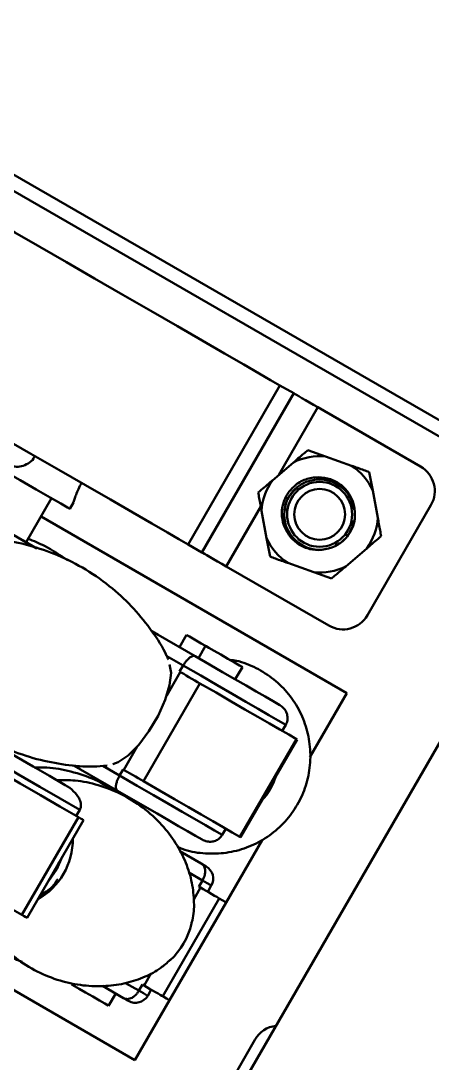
# Model space of a CAD drawing. Header units: millimetres. Extents: x 263 to 2983, y 441 to 2500.
# Drawn here: x 1063.7 to 1092.8, y 1528.8 to 1602.6 of the extents above; entities that cross this region are included whole.
import ezdxf

# ---------------------------------------------------------------- set-up
doc = ezdxf.new("R2010")
doc.units = ezdxf.units.MM
doc.header["$LTSCALE"] = 0.5
doc.layers.add('BOL', color=7, linetype='Continuous', lineweight=50)

msp = doc.modelspace()

# ---------------------------------------------------------------- linework, layer by layer
at = {"layer": 'BOL'}
for p, q in [((1110.625, 1564.324), (1032.683, 1609.324)), ((1110.125, 1563.458), (1032.183, 1608.458)), ((1082.028, 1576.793), (1075.528, 1565.535)), ((1083.002, 1576.231), (1076.502, 1564.973)), ((1082.028, 1576.793), (1083.002, 1576.231)), ((1084.718, 1575.24), (1081.962, 1570.466)), ((1084.718, 1575.24), (1091.987, 1571.043)), ((1085.253, 1571.762), (1084.003, 1572.206)), ((1087.104, 1571.105), (1085.253, 1571.762)), ((1082.993, 1571.345), (1081.498, 1570.071)), ((1088.596, 1569.355), (1088.355, 1570.661)), ((1083.218, 1569.567), (1083.071, 1569.413)), ((1064.068, 1565.685), (1065.868, 1568.803)), ((1088.952, 1567.424), (1088.596, 1569.355)), ((1067.167, 1568.053), (1067.426, 1568.501)), ((1080.669, 1568.227), (1078.218, 1563.982)), ((1092.719, 1568.311), (1088.219, 1560.517)), ((1086.769, 1555.004), (1065.118, 1567.504)), ((1080.729, 1567.904), (1081.085, 1565.973)), ((1081.085, 1565.973), (1081.326, 1564.668)), ((1075.528, 1565.535), (1076.502, 1564.973)), ((1086.688, 1563.983), (1088.183, 1565.257)), ((1078.218, 1563.982), (1085.487, 1559.785)), ((1082.576, 1564.223), (1084.427, 1563.566)), ((1084.427, 1563.566), (1085.678, 1563.122)), ((1072.964, 1559.394), (1073.422, 1559.13)), ((1073.422, 1559.13), (1076.027, 1557.626)), ((1075.419, 1559.131), (1074.919, 1558.265)), ((1076.772, 1558.35), (1076.272, 1557.484)), ((1075.176, 1556.962), (1074.025, 1557.627)), ((1075.176, 1556.962), (1074.926, 1556.529)), ((1074.016, 1554.839), (1074.976, 1556.501)), ((1074.926, 1556.529), (1074.976, 1556.501)), ((1078.871, 1555.984), (1079.371, 1556.85)), ((1079.35, 1556.862), (1079.371, 1556.85)), ((1076.37, 1555.696), (1072.37, 1548.768)), ((1084.151, 1550.471), (1086.769, 1555.004)), ((1094.353, 1553.281), (1079.453, 1527.473)), ((1082.442, 1552.768), (1082.192, 1552.335)), ((1070.976, 1549.573), (1071.935, 1551.234)), ((1079.199, 1544.825), (1083.199, 1551.753)), ((1079.243, 1544.8), (1083.243, 1551.728)), ((1067.922, 1549.604), (1067.427, 1549.89)), ((1070.527, 1548.1), (1067.922, 1549.604)), ((1069.486, 1549.856), (1070.676, 1549.168)), ((1070.676, 1549.168), (1070.926, 1549.601)), ((1070.926, 1549.601), (1070.976, 1549.573)), ((1067.866, 1546.749), (1067.616, 1546.316)), ((1063.768, 1539.3), (1067.768, 1546.229)), ((1064.128, 1539.092), (1068.128, 1546.02)), ((1077.942, 1544.974), (1078.192, 1545.407)), ((1078.219, 1540.195), (1080.763, 1544.602)), ((1074.935, 1543.823), (1076.452, 1542.947)), ((1076.545, 1541.738), (1075.573, 1542.3)), ((1076.545, 1541.738), (1076.295, 1541.305)), ((1075.923, 1540.393), (1076.411, 1541.238)), ((1076.411, 1541.238), (1076.295, 1541.305)), ((1076.919, 1540.945), (1077.169, 1541.378)), ((1052.283, 1540.273), (1071.769, 1529.023)), ((1077.729, 1540.477), (1073.729, 1533.549)), ((1074.219, 1533.267), (1078.219, 1540.195)), ((1072.411, 1534.31), (1072.91, 1535.174)), ((1067.317, 1534.365), (1067.306, 1534.371)), ((1070.952, 1533.421), (1069.46, 1534.282)), ((1071.11, 1534.484), (1072.045, 1533.944)), ((1072.045, 1533.944), (1072.295, 1534.377)), ((1072.411, 1534.31), (1072.295, 1534.377)), ((1069.904, 1532.871), (1070.404, 1533.737)), ((1072.669, 1533.584), (1072.919, 1534.017)), ((1071.769, 1529.023), (1074.219, 1533.267)), ((1080.26, 1530.471), (1065.76, 1505.357))]:
    msp.add_line(p, q, dxfattribs=at)
at = {"layer": 'BOL', "flags": 128}
for points in [[(1057.779, 1590.793), (1057.945, 1590.698), (1058.436, 1590.414), (1059.241, 1589.95), (1060.336, 1589.317), (1061.692, 1588.534), (1063.272, 1587.622), (1065.033, 1586.605), (1066.927, 1585.512), (1068.903, 1584.371), (1070.905, 1583.215), (1072.88, 1582.075), (1074.774, 1580.981), (1076.535, 1579.965), (1078.115, 1579.052), (1079.472, 1578.269), (1080.567, 1577.637), (1081.371, 1577.173), (1081.863, 1576.889), (1082.028, 1576.793)], [(1051.279, 1579.535), (1051.445, 1579.44), (1051.936, 1579.156), (1052.741, 1578.691), (1053.836, 1578.059), (1055.192, 1577.276), (1056.772, 1576.364), (1058.533, 1575.347), (1060.427, 1574.253), (1062.403, 1573.113), (1064.405, 1571.957), (1066.38, 1570.817), (1068.274, 1569.723), (1070.035, 1568.706), (1071.615, 1567.794), (1072.972, 1567.011), (1074.067, 1566.379), (1074.871, 1565.914), (1075.363, 1565.631), (1075.528, 1565.535)], [(1084.718, 1575.24), (1084.409, 1575.419), (1084.11, 1575.592), (1083.83, 1575.753), (1083.579, 1575.898), (1083.364, 1576.022), (1083.193, 1576.121), (1083.071, 1576.191), (1083.002, 1576.231)], [(1067.167, 1568.053), (1067.005, 1568.147), (1066.529, 1568.421), (1065.772, 1568.858), (1064.785, 1569.428), (1063.637, 1570.091), (1062.404, 1570.803)], [(1056.56, 1570.02), (1056.636, 1569.976), (1057.664, 1569.383), (1058.85, 1568.698), (1060.131, 1567.958), (1061.437, 1567.204), (1062.698, 1566.476), (1063.847, 1565.813), (1064.813, 1565.255)], [(1064.773, 1565.278), (1064.043, 1565.7), (1062.922, 1566.347), (1061.677, 1567.066), (1060.373, 1567.818), (1059.082, 1568.564), (1057.874, 1569.262), (1056.812, 1569.875), (1056.56, 1570.02)], [(1078.218, 1563.982), (1077.909, 1564.161), (1077.61, 1564.333), (1077.33, 1564.495), (1077.079, 1564.64), (1076.864, 1564.764), (1076.693, 1564.862), (1076.571, 1564.933), (1076.502, 1564.973)], [(1075.419, 1559.131), (1075.443, 1559.118), (1075.635, 1559.007), (1075.992, 1558.801), (1076.46, 1558.531), (1076.772, 1558.35)], [(1076.772, 1558.35), (1076.803, 1558.333), (1077.006, 1558.216), (1077.371, 1558.005), (1077.843, 1557.732), (1078.35, 1557.44), (1078.814, 1557.171), (1079.166, 1556.969), (1079.35, 1556.862)], [(1074.221, 1557.043), (1074.323, 1556.449), (1074.22, 1555.569), (1073.904, 1554.523), (1073.402, 1553.405), (1072.759, 1552.314), (1072.033, 1551.346), (1071.287, 1550.588), (1070.588, 1550.108), (1070.21, 1549.969)], [(1082.442, 1552.768), (1081.902, 1553.079), (1081.249, 1553.456), (1080.487, 1553.896), (1079.618, 1554.398), (1078.647, 1554.959), (1077.58, 1555.575), (1076.421, 1556.244), (1075.176, 1556.962)], [(1076.027, 1557.626), (1077.034, 1557.045), (1077.974, 1556.502), (1078.843, 1556), (1079.638, 1555.541), (1080.357, 1555.126), (1080.995, 1554.758), (1081.55, 1554.437), (1082.021, 1554.165)], [(1074.976, 1556.501), (1075.075, 1556.444), (1075.216, 1556.362), (1075.39, 1556.262), (1075.587, 1556.148), (1075.796, 1556.027), (1076.004, 1555.907), (1076.2, 1555.794), (1076.37, 1555.696)], [(1076.37, 1555.696), (1077.506, 1555.04), (1078.569, 1554.426), (1079.555, 1553.857), (1080.459, 1553.335), (1081.279, 1552.862), (1082.011, 1552.439), (1082.652, 1552.069), (1083.199, 1551.753)], [(1057.029, 1554.161), (1058.337, 1553.406), (1059.629, 1552.66), (1060.902, 1551.924), (1062.152, 1551.203), (1063.374, 1550.497), (1064.564, 1549.81), (1065.719, 1549.144), (1066.834, 1548.5)], [(1067.866, 1546.749), (1066.483, 1547.548), (1065.034, 1548.384), (1063.526, 1549.255), (1061.965, 1550.156), (1060.361, 1551.082), (1058.722, 1552.029), (1057.055, 1552.991), (1055.369, 1553.965)], [(1067.768, 1546.229), (1066.447, 1546.991), (1065.073, 1547.785), (1063.65, 1548.606), (1062.185, 1549.452), (1060.684, 1550.319), (1059.152, 1551.203), (1057.596, 1552.101), (1056.022, 1553.01)], [(1083.199, 1551.753), (1083.24, 1551.729), (1083.243, 1551.728)], [(1072.37, 1548.768), (1072.2, 1548.866), (1072.004, 1548.979), (1071.796, 1549.099), (1071.587, 1549.219), (1071.39, 1549.333), (1071.216, 1549.434), (1071.075, 1549.515), (1070.976, 1549.573)], [(1070.676, 1549.168), (1071.921, 1548.45), (1073.08, 1547.781), (1074.147, 1547.164), (1075.118, 1546.604), (1075.987, 1546.102), (1076.749, 1545.662), (1077.402, 1545.285), (1077.942, 1544.974)], [(1076.521, 1544.639), (1076.05, 1544.911), (1075.495, 1545.232), (1074.857, 1545.6), (1074.138, 1546.015), (1073.343, 1546.474), (1072.474, 1546.976), (1071.534, 1547.518), (1070.527, 1548.1)], [(1072.37, 1548.768), (1073.506, 1548.112), (1074.569, 1547.498), (1075.555, 1546.929), (1076.459, 1546.407), (1077.279, 1545.933), (1078.011, 1545.511), (1078.652, 1545.141), (1079.199, 1544.825)], [(1063.768, 1539.3), (1062.447, 1540.063), (1061.073, 1540.856), (1059.65, 1541.678), (1058.185, 1542.524), (1056.684, 1543.39), (1055.152, 1544.275), (1053.596, 1545.173), (1052.022, 1546.082)], [(1067.768, 1546.229), (1067.922, 1546.139), (1068.038, 1546.073), (1068.108, 1546.032), (1068.128, 1546.02)], [(1079.243, 1544.8), (1079.24, 1544.801), (1079.199, 1544.825)], [(1066.62, 1543.407), (1066.248, 1542.533), (1065.637, 1541.706)], [(1066.411, 1543.047), (1065.944, 1542.197), (1065.845, 1542.066)], [(1076.452, 1542.947), (1076.645, 1542.835), (1076.762, 1542.768), (1076.803, 1542.744), (1076.803, 1542.744)], [(1077.169, 1541.378), (1077.167, 1541.38), (1077.08, 1541.43), (1076.872, 1541.549), (1076.545, 1541.738)], [(1076.411, 1541.238), (1076.6, 1541.129), (1076.806, 1541.011), (1077.016, 1540.889), (1077.218, 1540.773), (1077.4, 1540.668), (1077.551, 1540.58), (1077.663, 1540.515), (1077.729, 1540.477)], [(1078.219, 1540.195), (1078.218, 1540.195), (1078.155, 1540.231), (1077.992, 1540.326), (1077.729, 1540.477)], [(1064.128, 1539.092), (1064.108, 1539.104), (1064.038, 1539.144), (1063.922, 1539.211), (1063.768, 1539.3)], [(1069.904, 1532.871), (1069.86, 1532.897), (1069.636, 1533.026), (1069.255, 1533.246), (1068.775, 1533.523), (1068.269, 1533.815), (1067.815, 1534.077), (1067.48, 1534.27), (1067.317, 1534.365)], [(1073.729, 1533.549), (1073.663, 1533.587), (1073.551, 1533.652), (1073.4, 1533.739), (1073.218, 1533.845), (1073.016, 1533.961), (1072.806, 1534.082), (1072.6, 1534.201), (1072.411, 1534.31)], [(1071.303, 1533.218), (1071.303, 1533.218), (1071.262, 1533.241), (1071.145, 1533.309), (1070.952, 1533.421)], [(1072.045, 1533.944), (1072.372, 1533.755), (1072.58, 1533.635), (1072.667, 1533.585), (1072.669, 1533.584)], [(1074.219, 1533.267), (1074.218, 1533.267), (1074.155, 1533.303), (1073.992, 1533.397), (1073.729, 1533.549)]]:
    msp.add_lwpolyline(points, dxfattribs=at)
at = {"layer": 'BOL'}
for radius in [2.3, 1.8]:
    msp.add_circle((1084.84, 1567.664), radius, dxfattribs=at)
for centre, radius, start, end in [((1084.84, 1567.664), 4.119, 84.24467, 116.65517), ((1084.84, 1567.664), 4.119, 24.24467, 56.65517), ((1090.987, 1569.311), 2, 330, 60), ((1084.84, 1567.664), 4.119, 144.24467, 176.65517), ((1084.819, 1567.65), 2.492, 8.4695, 285.09335), ((1084.84, 1567.664), 2.5, 284.54596, 15.07299), ((1084.84, 1567.664), 4.119, 324.24467, 356.65517), ((1084.84, 1567.664), 4.119, 204.24467, 236.65517), ((1084.84, 1567.664), 4.119, 264.24467, 296.65517), ((1086.487, 1561.517), 2, 240, 330), ((1077.656, 1550.334), 4.256, 316.65356, 343.34655), ((1062.5, 1544.651), 4.871, 299.32671, 0.6734), ((1076.303, 1541.878), 1, 330, 60), ((1070.643, 1539.95), 5.288, 313.28933, 346.22075), ((1071.803, 1534.084), 1, 240, 330), ((1081.992, 1529.471), 2, 96.8699, 150)]:
    msp.add_arc(centre, radius, start, end, dxfattribs=at)
for points, knots in [([(1062.105, 1573.285), (1062.036, 1573.134), (1061.899, 1572.832), (1061.892, 1572.326), (1062.04, 1571.843), (1062.347, 1571.43), (1062.77, 1571.145), (1063.254, 1571.016), (1063.755, 1571.047), (1064.217, 1571.247), (1064.548, 1571.514), (1064.654, 1571.732), (1064.685, 1571.795)], [0, 0, 0, 0, 0.1046348, 0.2091694, 0.3161851, 0.4249589, 0.5311145, 0.634495, 0.7389646, 0.8467779, 0.9552804, 1, 1, 1, 1]), ([(1084.003, 1572.206), (1083.805, 1572.038), (1083.472, 1571.754), (1083.131, 1571.464), (1082.993, 1571.345)], [0, 0, 0, 0, 0.592737, 1, 1, 1, 1]), ([(1088.355, 1570.661), (1088.228, 1570.706), (1087.817, 1570.852), (1087.395, 1571.002), (1087.104, 1571.105)], [0, 0, 0, 0, 0.309694, 1, 1, 1, 1]), ([(1083.223, 1569.813), (1083.363, 1569.9), (1083.754, 1570.143), (1084.505, 1570.33), (1085.404, 1570.26), (1086.226, 1569.895), (1086.863, 1569.28), (1087.156, 1568.703), (1087.24, 1568.371), (1087.254, 1568.314)], [0, 0, 0, 0, 0.0972993, 0.2730533, 0.4487983, 0.6246255, 0.796274, 0.9652959, 1, 1, 1, 1]), ([(1067.986, 1569.889), (1067.908, 1569.744), (1067.751, 1569.454), (1067.585, 1569.038), (1067.477, 1568.708), (1067.423, 1568.508), (1067.422, 1568.505), (1067.422, 1568.503)], [0, 0, 0, 0, 0.209351, 0.418508, 0.632636, 0.850279, 1, 1, 1, 1]), ([(1081.498, 1570.071), (1081.448, 1570.028), (1081.107, 1569.738), (1080.773, 1569.453), (1080.488, 1569.21)], [0, 0, 0, 0, 0.145982, 1, 1, 1, 1]), ([(1082.179, 1568.049), (1082.183, 1568.078), (1082.205, 1568.222), (1082.314, 1568.656), (1082.618, 1569.275), (1083.034, 1569.645), (1083.223, 1569.813)], [0, 0, 0, 0, 0.041756, 0.209056, 0.639779, 1, 1, 1, 1]), ([(1082.4, 1567.937), (1082.398, 1568.015), (1082.391, 1568.409), (1082.686, 1569.033), (1083.108, 1569.406), (1083.293, 1569.569)], [0, 0, 0, 0, 0.1215318, 0.6148832, 1, 1, 1, 1]), ([(1080.488, 1569.21), (1080.512, 1569.077), (1080.591, 1568.648), (1080.673, 1568.208), (1080.729, 1567.904)], [0, 0, 0, 0, 0.3096832, 1, 1, 1, 1]), ([(1085.468, 1565.244), (1085.308, 1565.206), (1084.875, 1565.102), (1084.135, 1565.165), (1083.341, 1565.503), (1082.688, 1566.091), (1082.263, 1566.871), (1082.143, 1567.559), (1082.171, 1567.949), (1082.179, 1568.049)], [0, 0, 0, 0, 0.09655, 0.261813, 0.426973, 0.597496, 0.769408, 0.941263, 1, 1, 1, 1]), ([(1089.193, 1566.119), (1089.168, 1566.252), (1089.089, 1566.681), (1089.008, 1567.12), (1088.952, 1567.424)], [0, 0, 0, 0, 0.309683, 1, 1, 1, 1]), ([(1087.273, 1567.134), (1087.175, 1566.849), (1086.978, 1566.27), (1086.462, 1565.691), (1086.062, 1565.526), (1085.949, 1565.479)], [0, 0, 0, 0, 0.410925, 0.833901, 1, 1, 1, 1]), ([(1087.088, 1567.174), (1087.122, 1567.167), (1087.184, 1567.153), (1087.246, 1567.14), (1087.273, 1567.134)], [0, 0, 0, 0, 0.560048, 1, 1, 1, 1]), ([(1074.133, 1557.381), (1074.093, 1557.474), (1073.793, 1558.173), (1072.99, 1559.402), (1071.718, 1561.01), (1070.147, 1562.495), (1068.338, 1563.781), (1066.342, 1564.801), (1064.303, 1565.499), (1062.29, 1565.914), (1060.967, 1565.964), (1060.328, 1565.988)], [0, 0, 0, 0, 0.018078, 0.136078, 0.256256, 0.377703, 0.512074, 0.64187, 0.766845, 0.887185, 1, 1, 1, 1]), ([(1067.021, 1564.394), (1066.48, 1564.763), (1065.592, 1565.369), (1064.6, 1565.775), (1064.211, 1565.934)], [0, 0, 0, 0, 0.6090122, 1, 1, 1, 1]), ([(1088.183, 1565.257), (1088.233, 1565.3), (1088.574, 1565.591), (1088.908, 1565.875), (1089.193, 1566.119)], [0, 0, 0, 0, 0.145977, 1, 1, 1, 1]), ([(1081.326, 1564.668), (1081.453, 1564.622), (1081.864, 1564.476), (1082.285, 1564.327), (1082.576, 1564.223)], [0, 0, 0, 0, 0.309694, 1, 1, 1, 1]), ([(1085.678, 1563.122), (1085.875, 1563.29), (1086.208, 1563.574), (1086.549, 1563.865), (1086.688, 1563.983)], [0, 0, 0, 0, 0.592754, 1, 1, 1, 1]), ([(1073.076, 1559.203), (1073.12, 1559.207), (1073.244, 1559.217), (1073.355, 1559.168), (1073.421, 1559.131), (1073.422, 1559.13)], [0, 0, 0, 0, 0.350197, 0.983522, 1, 1, 1, 1]), ([(1055.459, 1557.53), (1055.673, 1557.159), (1056.226, 1556.199), (1057.39, 1554.798), (1058.948, 1553.308), (1060.761, 1552.023), (1062.755, 1551.004), (1064.795, 1550.299), (1066.822, 1549.907), (1068.497, 1549.769), (1069.468, 1549.849), (1069.792, 1549.875)], [0, 0, 0, 0, 0.075606, 0.195758, 0.317175, 0.451514, 0.581277, 0.706223, 0.826533, 0.942174, 1, 1, 1, 1]), ([(1074.78, 1544.123), (1074.891, 1544.072), (1075.449, 1543.811), (1076.565, 1543.635), (1078.048, 1543.629), (1079.503, 1543.96), (1080.853, 1544.586), (1082.038, 1545.484), (1083.007, 1546.612), (1083.714, 1547.92), (1084.128, 1549.35), (1084.229, 1550.836), (1084.012, 1552.312), (1083.487, 1553.709), (1082.677, 1554.963), (1081.62, 1556.023), (1080.359, 1556.813), (1079.284, 1557.268), (1078.634, 1557.347), (1078.476, 1557.367)], [0, 0, 0, 0, 0.015887, 0.080295, 0.144594, 0.20877, 0.272833, 0.336814, 0.400757, 0.464712, 0.528733, 0.592839, 0.657056, 0.721388, 0.785813, 0.850298, 0.914797, 0.979263, 1, 1, 1, 1]), ([(1075.176, 1556.962), (1075.218, 1557.03), (1075.302, 1557.166), (1075.456, 1557.354), (1075.653, 1557.542), (1075.867, 1557.659), (1075.98, 1557.653), (1076.027, 1557.626), (1076.027, 1557.626)], [0, 0, 0, 0, 0.1076419, 0.214419, 0.3827674, 0.6639456, 0.9970326, 1, 1, 1, 1]), ([(1082.021, 1554.165), (1082.124, 1554.092), (1082.33, 1553.945), (1082.522, 1553.614), (1082.59, 1553.255), (1082.542, 1552.964), (1082.466, 1552.815), (1082.442, 1552.768)], [0, 0, 0, 0, 0.2328563, 0.4659673, 0.690695, 0.9016406, 1, 1, 1, 1]), ([(1070.591, 1547.961), (1070.052, 1548.284), (1068.992, 1548.917), (1067.267, 1549.482), (1065.805, 1549.764), (1064.939, 1549.743), (1064.64, 1549.736)], [0, 0, 0, 0, 0.296078, 0.581881, 0.855744, 1, 1, 1, 1]), ([(1067.922, 1549.604), (1067.921, 1549.605), (1067.855, 1549.643), (1067.752, 1549.72), (1067.696, 1549.84), (1067.674, 1549.887)], [0, 0, 0, 0, 0.015538, 0.612299, 1, 1, 1, 1]), ([(1075.759, 1538.686), (1075.785, 1538.767), (1075.942, 1539.273), (1075.972, 1540.244), (1075.837, 1541.612), (1075.395, 1543.03), (1074.679, 1544.418), (1073.662, 1545.754), (1072.362, 1546.941), (1070.829, 1547.893), (1069.204, 1548.527), (1067.652, 1548.864), (1066.662, 1548.855), (1066.225, 1548.851)], [0, 0, 0, 0, 0.015058, 0.094007, 0.182511, 0.277042, 0.375733, 0.477292, 0.59185, 0.704074, 0.812896, 0.917551, 1, 1, 1, 1]), ([(1070.527, 1548.1), (1070.527, 1548.1), (1070.48, 1548.127), (1070.419, 1548.222), (1070.413, 1548.466), (1070.477, 1548.73), (1070.563, 1548.958), (1070.638, 1549.098), (1070.676, 1549.168)], [0, 0, 0, 0, 0.002967, 0.33605, 0.61722, 0.785574, 0.892359, 1, 1, 1, 1]), ([(1066.834, 1548.5), (1066.836, 1548.499), (1067.05, 1548.374), (1067.42, 1548.103), (1067.791, 1547.647), (1067.94, 1547.26), (1067.959, 1546.971), (1067.897, 1546.823), (1067.866, 1546.749)], [0, 0, 0, 0, 0.002986, 0.336053, 0.617243, 0.785591, 0.892369, 1, 1, 1, 1]), ([(1077.942, 1544.974), (1077.878, 1544.886), (1077.752, 1544.71), (1077.464, 1544.544), (1077.136, 1544.473), (1076.805, 1544.503), (1076.611, 1544.596), (1076.521, 1544.639)], [0, 0, 0, 0, 0.198818, 0.397489, 0.600963, 0.815762, 1, 1, 1, 1]), ([(1076.545, 1541.738), (1076.582, 1541.809), (1076.655, 1541.951), (1076.723, 1542.189), (1076.747, 1542.477), (1076.668, 1542.762), (1076.538, 1542.897), (1076.452, 1542.947), (1076.452, 1542.947)], [0, 0, 0, 0, 0.107621, 0.214429, 0.382766, 0.663949, 0.99703, 1, 1, 1, 1]), ([(1066.319, 1541.844), (1066.304, 1541.818), (1066.102, 1541.47), (1065.662, 1541.048), (1065.206, 1540.783), (1065.054, 1540.695)], [0, 0, 0, 0, 0.0501549, 0.68462, 1, 1, 1, 1]), ([(1059.165, 1540.253), (1059.246, 1540.093), (1059.579, 1539.438), (1060.425, 1538.4), (1061.718, 1537.184), (1062.866, 1536.361), (1063.615, 1536.045), (1063.779, 1535.976)], [0, 0, 0, 0, 0.085349, 0.351041, 0.621512, 0.916985, 1, 1, 1, 1]), ([(1060.746, 1539.313), (1060.831, 1539.136), (1061.149, 1538.478), (1062.003, 1537.418), (1063.284, 1536.218), (1064.817, 1535.262), (1066.441, 1534.614), (1068.083, 1534.275), (1069.673, 1534.229), (1071.15, 1534.443), (1072.456, 1534.887), (1073.495, 1535.429), (1074.041, 1535.923), (1074.259, 1536.121)], [0, 0, 0, 0, 0.0374, 0.139312, 0.254387, 0.367139, 0.476487, 0.581671, 0.682058, 0.776931, 0.865379, 0.946159, 1, 1, 1, 1]), ([(1070.952, 1533.421), (1070.952, 1533.42), (1071.038, 1533.371), (1071.22, 1533.326), (1071.507, 1533.4), (1071.743, 1533.565), (1071.916, 1533.743), (1072.002, 1533.877), (1072.045, 1533.944)], [0, 0, 0, 0, 0.002971, 0.33605, 0.61723, 0.785578, 0.892386, 1, 1, 1, 1])]:
    msp.add_open_spline(points, degree=3, knots=knots, dxfattribs=at)

doc.saveas('drawing.dxf')
